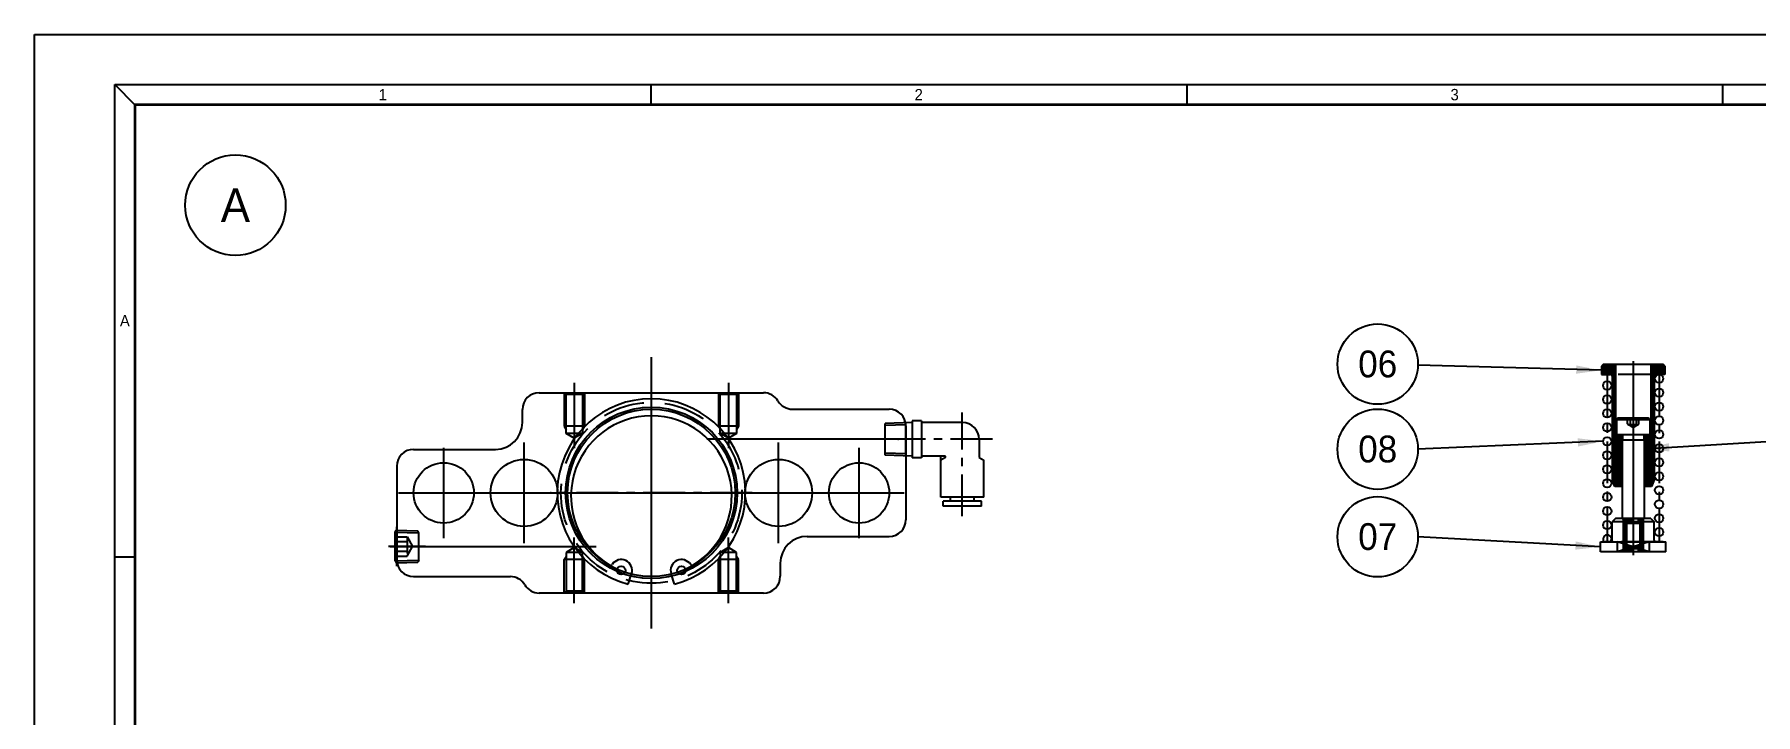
# Model space of a CAD drawing. Header units: inches. Extents: x 0 to 23821, y 0 to 11279.
# Drawn here: x 15860 to 16374, y 6355 to 6558 of the extents above; entities that cross this region are included whole.
import ezdxf

# ---------------------------------------------------------------- set-up
doc = ezdxf.new("R2010")
doc.units = ezdxf.units.IN
doc.header["$LTSCALE"] = 10
doc.header["$MEASUREMENT"] = 0
for name, pattern in [('CENTER', [2, 1.25, -0.25, 0.25, -0.25]), ('DASHED', [0.75, 0.5, -0.25]), ('HIDDEN', [0.375, 0.25, -0.125]), ('PHANTOM', [2.5, 1.25, -0.25, 0.25, -0.25, 0.25, -0.25])]:
    doc.linetypes.add(name, pattern=pattern)
for name, color, linetype in [('11', 1, 'CENTER'), ('22', 2, 'HIDDEN'), ('CENTER LINE', 1, 'CENTER'), ('HIDDEN LINE', 4, 'HIDDEN'), ('PHANTOM LINE', 6, 'PHANTOM'), ('T', 3, 'Continuous'), ('THIN LINE', 3, 'Continuous')]:
    doc.layers.add(name, color=color, linetype=linetype)
doc.styles.add('SCI', font='')
doc.styles.get('SCI').set_extended_font_data('Gulim')
doc.dimstyles.new('SCH', dxfattribs={"dimtxt": 2.5, "dimasz": 2, "dimexe": 1.25, "dimexo": 0.625, "dimtad": 1, "dimdec": 8, "dimtxsty": 'SCI', "dimcen": 2.5, "dimclrd": 4, "dimclre": 4, "dimclrt": 7, "dimadec": 8, "dimazin": 2, "dimtfac": 1, "dimtdec": 8, "dimtmove": 0, "dimatfit": 3, "dimfxl": 1, "dimarcsym": 0})

# ---------------------------------------------------------------- blocks, each defined once
blk = doc.blocks.new('A$Cfc68a438')
at = {"color": 2}
for p, q in [((-408, 289.5), (-405, 286.5)), ((-328, 289.5), (-328, 286.5)), ((-248, 289.5), (-248, 286.5)), ((-168, 289.5), (-168, 286.5))]:
    blk.add_line(p, q, dxfattribs=at)
blk.add_line((-408, 219), (-405, 219))
at = {"color": 1}
blk.add_lwpolyline([(-420, 297), (0, 297), (0, 0), (-420, 0)], close=True, dxfattribs=at)
at = {"color": 2}
blk.add_lwpolyline([(-408, 289.5), (-8, 289.5), (-8, 7.5), (-408, 7.5)], close=True, dxfattribs=at)
at = {"const_width": 0.4}
blk.add_lwpolyline([(-405, 286.5), (-11, 286.5), (-11, 10.5), (-405, 10.5)], close=True, dxfattribs=at)
at = {"color": 2, "char_height": 1.7, "attachment_point": 5, "style": 'SCI'}
for s, insert, width in [('1', (-368, 288), 80), ('2', (-288, 288), 80), ('3', (-208, 288), 80), ('A', (-406.5, 254.25), 3)]:
    blk.add_mtext(s, dxfattribs=dict(at, insert=insert, width=width))
blk = doc.blocks.new('MDTapSHM6 Dp10')
at = {"layer": 'CENTER LINE', "ltscale": 2.9336}
blk.add_line((-3, 0), (16.56, 0), dxfattribs=at)
at = {"layer": 'HIDDEN LINE', "ltscale": 5.867199}
for p, q in [((0, 3), (10, 3)), ((0.54, 2.46), (0, 3)), ((0.54, 2.46), (12.14, 2.46)), ((0.54, 2.46), (0.54, -2.46)), ((10, 3), (10.94, 2.46)), ((10, 3), (10, -3)), ((12.14, 2.46), (12.14, -2.46)), ((12.14, 2.46), (13.56, 0)), ((13.56, 0), (12.14, -2.46)), ((0, -3), (0.54, -2.46)), ((0, -3), (10, -3)), ((12.14, -2.46), (0.54, -2.46)), ((10, -3), (10.94, -2.46))]:
    blk.add_line(p, q, dxfattribs=at)
blk = doc.blocks.new('A$C7b5a8a9b')
for p, q in [((-33.5, 29.9), (33.5, 29.9)), ((-38.5, 21), (-38.5, 24.9)), ((42.1, 25), (71, 25)), ((76, 20), (76, -8)), ((-71, 13), (-46.5, 13)), ((-76, 8), (-76, -20)), ((46.5, -13), (71, -13)), ((-71, -25), (-42.1, -25)), ((38.5, -21), (38.5, -24.9)), ((33.5, -29.9), (-33.5, -29.9))]:
    blk.add_line(p, q)
for centre, radius in [((0, 0), 25.6), ((0, 0), 25), ((-62, 0), 9), ((-38, 0), 10), ((38, 0), 10), ((62, 0), 9)]:
    blk.add_circle(centre, radius)
for centre, radius, start, end in [((-33.5, 24.9), 5, 90, 180), ((33.5, 24.9), 5, 30.6638, 90), ((42.1, 30), 5, 210.6638, 270), ((-46.5, 21), 8, 270, 0), ((71, 20), 5, 0, 90), ((-71, 8), 5, 90, 180), ((71, -8), 5, 270, 0), ((46.5, -21), 8, 90, 180), ((-71, -20), 5, 180, 270), ((-42.1, -30), 5, 30.6638, 90), ((33.5, -24.9), 5, 270, 0), ((-33.5, -24.9), 5, 210.6638, 270)]:
    blk.add_arc(centre, radius, start, end)
at = {"layer": 'CENTER LINE', "ltscale": 12.15}
for p, q in [((0, -40.5), (0, 40.5)), ((-40.5, 0), (40.5, 0))]:
    blk.add_line(p, q, dxfattribs=at)
at = {"layer": 'CENTER LINE', "ltscale": 5}
for p, q in [((78, 16), (16.52, 16)), ((-78, -16), (-16.52, -16))]:
    blk.add_line(p, q, dxfattribs=at)
at = {"layer": 'CENTER LINE', "ltscale": 4.05}
for p, q in [((-62, -13.5), (-62, 13.5)), ((62, -13.5), (62, 13.5)), ((-75.5, 0), (-48.5, 0)), ((48.5, 0), (75.5, 0))]:
    blk.add_line(p, q, dxfattribs=at)
at = {"layer": 'CENTER LINE', "ltscale": 4.5}
for p, q in [((-38, -15), (-38, 15)), ((38, -15), (38, 15)), ((-53, 0), (-23, 0)), ((23, 0), (53, 0))]:
    blk.add_line(p, q, dxfattribs=at)
at = {"layer": 'HIDDEN LINE', "ltscale": 5}
blk.add_circle((0, 0), 27, dxfattribs=at)
at = {"rotation": 270}
for p in [(-23, 29.9), (23, 29.9)]:
    blk.add_blockref('MDTapSHM6 Dp10', p, dxfattribs=at)
at = {"xscale": -1, "rotation": 270}
for p in [(-23, -29.9), (23, -29.9)]:
    blk.add_blockref('MDTapSHM6 Dp10', p, dxfattribs=at)
blk = doc.blocks.new('KQ2L06-01S_KQL06-01S_F')
at = {"color": 7, "linetype": 'Continuous'}
for p, q in [((0, 24.1), (5.39, 24.1)), ((5.39, 24.1), (6.2, 25.5)), ((17.3, 25.5), (6.2, 25.5)), ((17.3, 25.5), (17.3, 12.7)), ((18.5, 22.6), (17.3, 22.6)), ((20, 24.85), (18.5, 24.85)), ((18.5, 24.85), (18.5, 13.35)), ((20, 24.85), (20, 13.35)), ((-5, 19.1), (-5, 6.9)), ((18.5, 15.6), (17.3, 15.6)), ((5.39, 14.1), (5, 14.1)), ((5, 14.1), (5, 6.9)), ((17.3, 12.7), (5, 12.7)), ((5.39, 14.1), (6.2, 12.7)), ((20, 13.35), (18.5, 13.35)), ((-5.5, 6.9), (5.5, 6.9)), ((-5.5, 6.9), (-5.5, 4.1)), ((5.5, 6.9), (5.5, 4.1)), ((-5.5, 4.1), (5.5, 4.1)), ((-4.99, 4.1), (-4.74, -3.9)), ((4.93, 2.27), (-4.93, 2.27)), ((4.99, 4.1), (4.74, -3.9)), ((4.74, -3.9), (-4.74, -3.9))]:
    blk.add_line(p, q, dxfattribs=at)
blk.add_arc((0, 19.1), 5, 90, 180, dxfattribs=at)
blk.add_point((0, 0))
at = {"layer": '11'}
for p, q in [((0, 28.1), (0, -6.9)), ((23, 19.1), (-8, 19.1))]:
    blk.add_line(p, q, dxfattribs=at)
at = {"layer": 'T', "linetype": 'Continuous'}
for p, q in [((-4.35, 2.27), (-4.16, -3.9)), ((4.35, 2.27), (4.16, -3.9))]:
    blk.add_line(p, q, dxfattribs=at)
blk = doc.blocks.new('A$C15CE7188')
at = {"color": 7, "linetype": 'Continuous'}
for p, q in [((-7, 4.3), (-6.7, 4.87)), ((-7, -4.3), (-7, 4.3)), ((-6.7, 4.87), (-0.31, 4.67)), ((0, 4.08), (-0.31, 4.67)), ((0, -4.08), (0, 4.08)), ((-7, -4.3), (-6.7, -4.87)), ((-6.7, -4.87), (-0.31, -4.67)), ((0, -4.08), (-0.31, -4.67))]:
    blk.add_line(p, q, dxfattribs=at)
at = {"color": 3, "linetype": 'Continuous'}
for p, q in [((-7, 4.3), (0, 4.08)), ((-7, -4.3), (0, -4.08))]:
    blk.add_line(p, q, dxfattribs=at)
at = {"layer": '11', "linetype": 'CENTER'}
for p, q in [((-6.55, -5.86), (-6.55, 5.86)), ((2, 0), (-9, 0))]:
    blk.add_line(p, q, dxfattribs=at)
at = {"layer": '22', "linetype": 'DASHED'}
for p, q in [((-7, 2.89), (-3.5, 2.89)), ((-7, 1.44), (-3.5, 1.44)), ((-3.5, 2.89), (-1.83, 0)), ((-3.5, 2.89), (-3.5, -2.89)), ((-3.5, -2.89), (-1.83, 0)), ((-7, -1.44), (-3.5, -1.44)), ((-7, -2.89), (-3.5, -2.89))]:
    blk.add_line(p, q, dxfattribs=at)
blk = doc.blocks.new('A$C211449E8')
at = {"layer": 'CENTER LINE'}
for p, q in [((0, -30.09), (0, 30.11)), ((30.1, 0), (-30.1, 0))]:
    blk.add_line(p, q, dxfattribs=at)
at = {"layer": 'THIN LINE'}
for p, q in [((-6.88, -27.24), (-5.9, -24.14)), ((6.88, -27.24), (5.9, -24.14))]:
    blk.add_line(p, q, dxfattribs=at)
for centre in [(-9, -23.16), (9, -23.16)]:
    blk.add_circle(centre, 1.25, dxfattribs=at)
for centre, radius, start, end in [((0, 0.01), 28.1, 284.1777, 255.8223), ((0, -1.01), 24.01, 301.1321, 238.8679), ((-9, -23.16), 3.25, 342.4418, 147.3215), ((9, -23.16), 3.25, 32.6785, 197.5582), ((-12.16, -21.13), 0.5, 238.8679, 327.3215), ((12.16, -21.13), 0.5, 212.6785, 301.1321)]:
    blk.add_arc(centre, radius, start, end, dxfattribs=at)
blk = doc.blocks.new('A$C316bf566')
at = {"layer": 'CENTER LINE'}
blk.add_line((-77.5, -16), (-60, -16), dxfattribs=at)
for name, p in [('A$C7b5a8a9b', (0, 0)), ('A$C15CE7188', (-69.45, -16))]:
    blk.add_blockref(name, p)
at = {"rotation": 270}
blk.add_blockref('KQ2L06-01S_KQL06-01S_F', (73.73, 16), dxfattribs=at)
blk.add_blockref('KQ2L06-01S_KQL06-01S_F', (73.73, 16), dxfattribs=at)
at = {"layer": 'THIN LINE'}
blk.add_blockref('A$C211449E8', (0, 0), dxfattribs=at)
blk = doc.blocks.new('A$C07F23B0C')
h = blk.add_hatch()
h.set_pattern_fill('ANSI31', color=30)
h.set_pattern_definition([(45, (-234963.36249, -59667.40513), (-0.08838834765, 0.08838834765), [])])
h.paths.add_polyline_path([(27.28, 5.5), (25.28, 6.25), (-5.72, 6.25, -0.414214), (-6.22, 6.75), (-6.22, 9.5), (-8.72, 9.5), (-9.22, 9), (-9.22, 5.25), (11.78, 5.25), (11.78, 3.3), (27.28, 3.3)])
h.paths.add_polyline_path([(27.28, -3.3), (11.78, -3.3), (11.78, -5.25), (-9.22, -5.25), (-9.22, -9), (-8.72, -9.5), (-6.22, -9.5), (-6.22, -6.75, -0.414214), (-5.72, -6.25), (25.28, -6.25), (27.28, -5.5)])
for p, q in [((-8.72, 9.5), (-9.22, 9)), ((-9.22, 9), (-9.22, -9)), ((-9.22, 5.25), (11.78, 5.25)), ((-8.72, 9.5), (-6.22, 9.5)), ((-6.22, 9.5), (-6.22, 6.75)), ((-5.72, 6.25), (25.28, 6.25)), ((11.78, 5.25), (11.78, -5.25)), ((25.28, 6.25), (27.28, 5.5)), ((27.28, 5.5), (27.28, 3.4)), ((11.78, 3.3), (27.18, 3.3)), ((27.18, 3.3), (27.28, 3.4)), ((11.78, -3.3), (27.18, -3.3)), ((27.28, -3.4), (27.18, -3.3)), ((27.28, -3.4), (27.28, -5.5)), ((-9.22, -5.25), (11.78, -5.25)), ((-9.22, -9), (-8.72, -9.5)), ((-8.72, -9.5), (-6.22, -9.5)), ((-6.22, -9.5), (-6.22, -6.75)), ((-5.72, -6.25), (25.28, -6.25)), ((27.28, -5.5), (25.28, -6.25))]:
    blk.add_line(p, q)
for centre, start, end in [((-5.72, 6.75), 180, 270), ((-5.72, -6.75), 90, 180)]:
    blk.add_arc(centre, 0.5, start, end)
at = {"layer": 'CENTER LINE'}
blk.add_line((-10.22, 0), (28.28, 0), dxfattribs=at)
blk = doc.blocks.new('A$C554419EA')
for centre in [(-7.75, 46.7), (7.75, 48.75), (-7.75, 42.53), (7.75, 44.58), (7.75, 40.42), (-7.75, 38.37), (7.75, 36.25), (-7.75, 34.2), (-7.75, 30.03), (7.75, 32.08), (-7.75, 25.87), (7.75, 27.92), (-7.75, 21.7), (7.75, 23.75), (7.75, 19.58), (-7.75, 17.53), (7.75, 15.42), (-7.75, 13.37), (-7.75, 9.2), (7.75, 11.25), (-7.75, 5.03), (7.75, 7.08), (7.75, 2.92)]:
    blk.add_circle(centre, 1.25)
blk.add_arc((-7.75, 0.87), 1.25, 316.182, 223.818)
at = {"layer": 'CENTER LINE'}
for p, q in [((-7.75, 50.03), (-7.75, 0)), ((0, 50.03), (0, 0)), ((7.75, 50), (7.75, -0.03))]:
    blk.add_line(p, q, dxfattribs=at)
at = {"layer": 'PHANTOM LINE'}
for p, q in [((8.03, 50), (-7.75, 50)), ((9, 0), (-9, 0))]:
    blk.add_line(p, q, dxfattribs=at)
at = {"layer": 'THIN LINE'}
blk.add_line((-7.47, 47.92), (-7.61, 47.95), dxfattribs=at)
blk = doc.blocks.new('A$C50387CBF')
for p, q in [((-6, 5), (-6.5, 4.5)), ((-6.5, -4.5), (-6.5, 4.5)), ((-6, 5), (-6, -5)), ((-6, 5), (-1.5, 5)), ((-1.5, 5), (-1.5, 3.15)), ((-1.5, 3.15), (-1.5, -3.15)), ((-1.5, 3.15), (0, 3.15)), ((0, 3.25), (23.5, 3.25)), ((0, 3.25), (0, 3.15)), ((0, -3.15), (0, 3.15)), ((23.5, 3.25), (23.5, 2)), ((23.5, -2), (23.5, 2)), ((25, 2), (23.5, 2)), ((25, 2.5), (32, 2.5)), ((25, 2.5), (25, 2)), ((25, 2), (25, -2)), ((32, 2.5), (32, -2.5)), ((32.5, 2), (32, 2.5)), ((32.5, -2), (32.5, 2)), ((-6.5, -4.5), (-6, -5)), ((-6, -5), (-1.5, -5)), ((-1.5, -3.15), (0, -3.15)), ((-1.5, -5), (-1.5, -3.15)), ((0, -3.25), (0, -3.15)), ((0, -3.25), (23.5, -3.25)), ((25, -2), (23.5, -2)), ((23.5, -3.25), (23.5, -2)), ((25, -2.5), (25, -2)), ((25, -2.5), (32, -2.5)), ((32.5, -2), (32, -2.5))]:
    blk.add_line(p, q)
at = {"layer": 'CENTER LINE'}
blk.add_line((-8, 0), (34, 0), dxfattribs=at)
at = {"layer": 'HIDDEN LINE'}
for p, q in [((-4.75, 1.73), (-6.5, 1.73)), ((-6.5, 0.87), (-4.75, 0.87)), ((-3.69, 0), (-4.52, 1.43)), ((-3.69, 0), (-4.52, -1.43)), ((-4.5, 0), (-4.5, 1.3)), ((-4.5, 0), (-4.5, -1.3)), ((-6.5, -0.87), (-4.75, -0.87)), ((-4.75, -1.73), (-6.5, -1.73))]:
    blk.add_line(p, q, dxfattribs=at)
for centre, radius, start, end in [((-5, 1.3), 0.504, 300.6948, 59.3052), ((-6.14, 0), 1.64, 328.2223, 31.7777), ((-5, -1.3), 0.504, 300.6948, 59.3052)]:
    blk.add_arc(centre, radius, start, end, dxfattribs=at)
at = {"layer": 'THIN LINE'}
for p, q in [((25, 2), (32.5, 2)), ((25, -2), (32.5, -2))]:
    blk.add_line(p, q, dxfattribs=at)
blk = doc.blocks.new('A$C78EB2E78')
for p, q in [((-4.82, 5.25), (-3.82, 6.25)), ((-4.82, 5.25), (-4.82, -5.25)), ((1.68, 6.25), (-3.82, 6.25)), ((5.18, 9.75), (2.18, 9.75)), ((2.18, -9.75), (2.18, 9.75)), ((5.18, 9.75), (5.18, -9.75)), ((2.18, 4.78), (5.18, 4.78)), ((2.18, -4.78), (5.18, -4.78)), ((-4.82, -5.25), (-3.82, -6.25)), ((1.68, -6.25), (-3.82, -6.25)), ((5.18, -9.75), (2.18, -9.75))]:
    blk.add_line(p, q)
for centre, start, end in [((1.68, 6.75), 270, 0), ((1.68, -6.75), 0, 90)]:
    blk.add_arc(centre, 0.5, start, end)
at = {"layer": 'CENTER LINE'}
for p, q in [((-6.11, 0), (6.11, 0)), ((-5.97, 0), (4.12, 0))]:
    blk.add_line(p, q, dxfattribs=at)
at = {"layer": 'HIDDEN LINE'}
for p, q in [((-4.32, 2.5), (-4.82, 3)), ((-4.32, 2.5), (4.68, 2.5)), ((-4.32, -2.5), (-4.32, 2.5)), ((4.68, 2.5), (5.18, 3)), ((4.68, -2.5), (4.68, 2.5)), ((-4.32, -2.5), (-4.82, -3)), ((-4.32, -2.5), (4.68, -2.5)), ((4.68, -2.5), (5.18, -3))]:
    blk.add_line(p, q, dxfattribs=at)
at = {"layer": 'THIN LINE'}
for p, q in [((-3.82, 6.25), (-3.82, -6.25)), ((-4.82, 3), (5.18, 3)), ((2.18, 4.78), (5.18, -4.78)), ((5.18, 4.78), (2.18, -4.78)), ((-4.82, -3), (5.18, -3))]:
    blk.add_line(p, q, dxfattribs=at)
blk = doc.blocks.new('A$C38D700D7')
at = {"rotation": 270}
for name, p in [('A$C07F23B0C', (0.87, 6.78)), ('A$C50387CBF', (0.87, -6.5)), ('A$C78EB2E78', (0.87, -34.82))]:
    blk.add_blockref(name, p, dxfattribs=at)
blk.add_blockref('A$C554419EA', (0.87, -37))

msp = doc.modelspace()

# ---------------------------------------------------------------- linework, layer by layer
for centre, radius in [((15920.47847211, 6507.45976083), 15), ((16261.51302823, 6460.01149549), 12), ((16261.51302823, 6434.60773946), 12), ((16261.51302823, 6408.4568224), 12)]:
    msp.add_circle(centre, radius)

# ---------------------------------------------------------------- block references
at = {"xscale": 2, "yscale": 2, "zscale": 2}
msp.add_blockref('A$Cfc68a438', (16700.47847211, 5964.45976083), dxfattribs=at)
for name, p in [('A$C316bf566', (16044.66597601, 6421.56027232)), ('A$C38D700D7', (16336.91021102, 6443.92233688))]:
    msp.add_blockref(name, p)

# ---------------------------------------------------------------- texts
at = {"color": 2, "attachment_point": 5, "style": 'SCI'}
for s, insert, char_height, width in [('A', (15920.47847211, 6507.45976083), 10, 30), ('06', (16261.51302823, 6460.01149549), 8, 24), ('08', (16261.51302823, 6434.60773946), 8, 24), ('07', (16261.51302823, 6408.4568224), 8, 24)]:
    msp.add_mtext(s, dxfattribs=dict(at, insert=insert, char_height=char_height, width=width))

# ---------------------------------------------------------------- leaders
for points in [[(16328.27623642, 6458.17233688), (16273.50847764, 6459.681051)], [(16328.77623642, 6436.95446133), (16273.51302823, 6434.60773946)], [(16341.02623642, 6434.70647712), (16389.6546356, 6437.67233688)], [(16328.02623642, 6405.42233688), (16273.51302823, 6408.4568224)]]:
    msp.add_leader(points, dimstyle='SCH', override={"dimscale": 5, "dimasz": 1.5, "dimgap": 0.625, "dimtad": 0})

doc.saveas('drawing.dxf')
